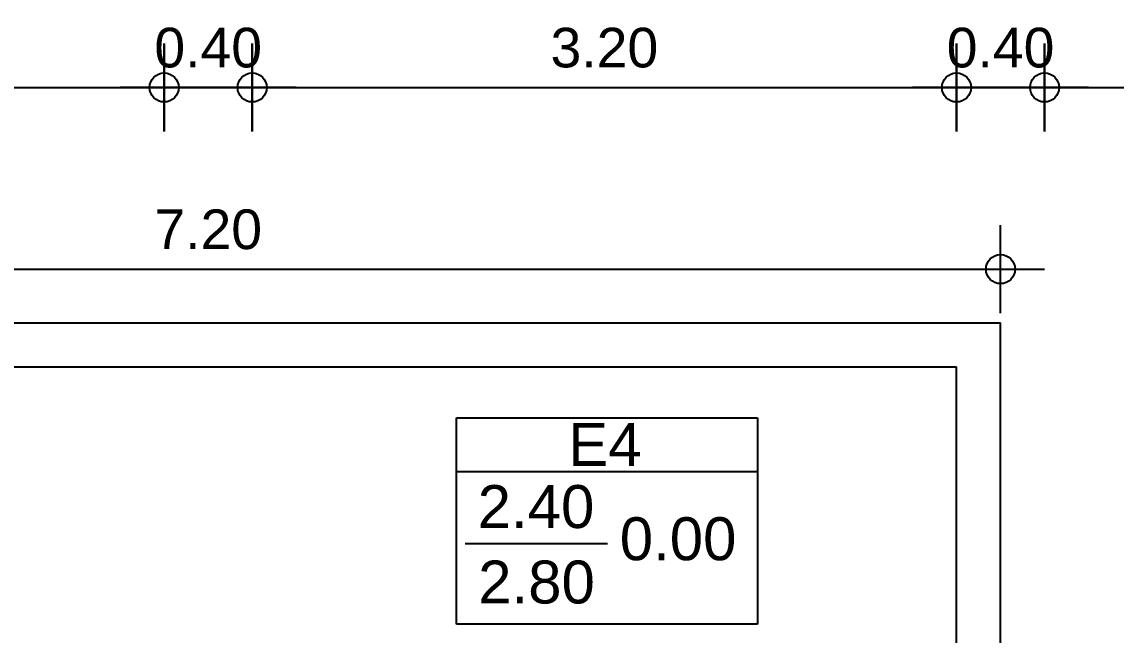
# Model space of a CAD drawing. Header units: metres. Extents: x -11 to 85, y -301 to 135.
# Drawn here: x 21.427 to 26.399, y -28.413 to -25.626 of the extents above; entities that cross this region are included whole.
import ezdxf

# ---------------------------------------------------------------- set-up
doc = ezdxf.new("R2010")
doc.units = ezdxf.units.M
doc.header["$LTSCALE"] = 0.036
doc.header["$PDMODE"] = 2
for name, color, linetype in [('arxitek borofos', 252, 'Continuous'), ('DIMBLK', 252, 'Continuous'), ('Epipla', 252, 'Continuous')]:
    doc.layers.add(name, color=color, linetype=linetype)
doc.styles.add('COMU-N', font='arial.ttf')
doc.styles.get("Standard").update_dxf_attribs({"font": 'arial.ttf'})
doc.dimstyles.new('CADWDOT', dxfattribs={"dimscale": 0.1, "dimtxt": 1.8, "dimasz": 0.08, "dimexe": 2, "dimexo": 0, "dimgap": 0.09, "dimtad": 0, "dimrnd": 0.001, "dimzin": 0, "dimdsep": 46, "dimtxsty": 'Standard', "dimblk1": 'ARTDIM', "dimblk2": 'ARTDIM', "dimsah": 1, "dimcen": 0.09, "dimdle": 0.05, "dimse1": 1, "dimse2": 1, "dimadec": 0, "dimazin": 0, "dimtfac": 1, "dimtmove": 0, "dimatfit": 3, "dimldrblk": 'ARTDIM', "dimfxl": 2, "dimtvp": 0.9999, "dimtolj": 1, "dimtzin": 0, "dimarcsym": 0})

# ---------------------------------------------------------------- blocks, each defined once
blk = doc.blocks.new('ARTDIM')
at = {"layer": 'DIMBLK'}
for p, q in [((0, -24.9975), (0, 24.9975)), ((-24.9975, 0), (24.9975, 0))]:
    blk.add_line(p, q, dxfattribs=at)
blk.add_circle((0, 0), 8.25, dxfattribs=at)
blk = doc.blocks.new('*D768')
at = {"layer": 'arxitek borofos', "color": 0, "lineweight": -2}
blk.add_line((18.9817, -25.9237), (22.0657, -25.9237), dxfattribs=at)
at = {"layer": 'Defpoints', "color": 0, "transparency": 16777216}
for p in [(22.0737, -25.9237), (18.9737, -27.0019), (22.0737, -27.0019)]:
    blk.add_point(p, dxfattribs=at)
at = {"layer": 'arxitek borofos', "color": 0, "lineweight": -2, "xscale": 0.008, "yscale": 0.008, "zscale": 0.008, "rotation": 180}
blk.add_blockref('ARTDIM', (18.9737, -25.9237), dxfattribs=at)
at = {"layer": 'arxitek borofos', "color": 0, "lineweight": -2, "xscale": 0.008, "yscale": 0.008, "zscale": 0.008}
blk.add_blockref('ARTDIM', (22.0737, -25.9237), dxfattribs=at)
at = {"layer": 'arxitek borofos', "color": 0, "insert": (20.5237, -25.7438), "char_height": 0.18, "attachment_point": 5}
blk.add_mtext('\\A1;3.10', dxfattribs=at)
blk = doc.blocks.new('*D769')
at = {"layer": 'arxitek borofos', "color": 0, "lineweight": -2}
blk.add_line((22.0817, -25.9237), (22.4657, -25.9237), dxfattribs=at)
at = {"layer": 'Defpoints', "color": 0, "transparency": 16777216}
for p in [(22.4737, -25.9237), (22.0737, -27.0019), (22.4737, -27.0019)]:
    blk.add_point(p, dxfattribs=at)
at = {"layer": 'arxitek borofos', "color": 0, "lineweight": -2, "xscale": 0.008, "yscale": 0.008, "zscale": 0.008, "rotation": 180}
blk.add_blockref('ARTDIM', (22.0737, -25.9237), dxfattribs=at)
at = {"layer": 'arxitek borofos', "color": 0, "lineweight": -2, "xscale": 0.008, "yscale": 0.008, "zscale": 0.008}
blk.add_blockref('ARTDIM', (22.4737, -25.9237), dxfattribs=at)
at = {"layer": 'arxitek borofos', "color": 0, "insert": (22.2737, -25.7438), "char_height": 0.18, "attachment_point": 5}
blk.add_mtext('\\A1;0.40', dxfattribs=at)
blk = doc.blocks.new('*D770')
at = {"layer": 'arxitek borofos', "color": 0, "lineweight": -2}
blk.add_line((22.4817, -25.9237), (25.6657, -25.9237), dxfattribs=at)
at = {"layer": 'Defpoints', "color": 0, "transparency": 16777216}
for p in [(25.6737, -25.9237), (22.4737, -27.0019), (25.6737, -27.0019)]:
    blk.add_point(p, dxfattribs=at)
at = {"layer": 'arxitek borofos', "color": 0, "lineweight": -2, "xscale": 0.008, "yscale": 0.008, "zscale": 0.008, "rotation": 180}
blk.add_blockref('ARTDIM', (22.4737, -25.9237), dxfattribs=at)
at = {"layer": 'arxitek borofos', "color": 0, "lineweight": -2, "xscale": 0.008, "yscale": 0.008, "zscale": 0.008}
blk.add_blockref('ARTDIM', (25.6737, -25.9237), dxfattribs=at)
at = {"layer": 'arxitek borofos', "color": 0, "insert": (24.0737, -25.7438), "char_height": 0.18, "attachment_point": 5}
blk.add_mtext('\\A1;3.20', dxfattribs=at)
blk = doc.blocks.new('*D771')
at = {"layer": 'arxitek borofos', "color": 0, "lineweight": -2}
blk.add_line((25.6817, -25.9237), (26.0657, -25.9237), dxfattribs=at)
at = {"layer": 'Defpoints', "color": 0, "transparency": 16777216}
for p in [(26.0737, -25.9237), (25.6737, -27.0019), (26.0737, -27.0019)]:
    blk.add_point(p, dxfattribs=at)
at = {"layer": 'arxitek borofos', "color": 0, "lineweight": -2, "xscale": 0.008, "yscale": 0.008, "zscale": 0.008, "rotation": 180}
blk.add_blockref('ARTDIM', (25.6737, -25.9237), dxfattribs=at)
at = {"layer": 'arxitek borofos', "color": 0, "lineweight": -2, "xscale": 0.008, "yscale": 0.008, "zscale": 0.008}
blk.add_blockref('ARTDIM', (26.0737, -25.9237), dxfattribs=at)
at = {"layer": 'arxitek borofos', "color": 0, "insert": (25.8737, -25.7438), "char_height": 0.18, "attachment_point": 5}
blk.add_mtext('\\A1;0.40', dxfattribs=at)
blk = doc.blocks.new('*D772')
at = {"layer": 'arxitek borofos', "color": 0, "lineweight": -2}
blk.add_line((26.0817, -25.9237), (29.2657, -25.9237), dxfattribs=at)
at = {"layer": 'Defpoints', "color": 0, "transparency": 16777216}
for p in [(29.2737, -25.9237), (26.0737, -27.0019), (29.2737, -27.0019)]:
    blk.add_point(p, dxfattribs=at)
at = {"layer": 'arxitek borofos', "color": 0, "lineweight": -2, "xscale": 0.008, "yscale": 0.008, "zscale": 0.008, "rotation": 180}
blk.add_blockref('ARTDIM', (26.0737, -25.9237), dxfattribs=at)
at = {"layer": 'arxitek borofos', "color": 0, "lineweight": -2, "xscale": 0.008, "yscale": 0.008, "zscale": 0.008}
blk.add_blockref('ARTDIM', (29.2737, -25.9237), dxfattribs=at)
at = {"layer": 'arxitek borofos', "color": 0, "insert": (27.6737, -25.7438), "char_height": 0.18, "attachment_point": 5}
blk.add_mtext('\\A1;3.20', dxfattribs=at)
blk = doc.blocks.new('A$C46B55638')
at = {"layer": 'Epipla'}
for p, q in [((3.9, 1.5), (11.1, 1.5)), ((11.1, 0), (11.1, 1.5)), ((4.1, 1.3), (10.9, 1.3)), ((10.9, 0), (10.9, 1.3))]:
    blk.add_line(p, q, dxfattribs=at)
blk = doc.blocks.new('*D971')
at = {"layer": 'arxitek borofos', "color": 0, "lineweight": -2}
blk.add_line((18.6817, -26.7495), (25.8657, -26.7495), dxfattribs=at)
at = {"layer": 'Defpoints', "color": 0, "transparency": 16777216}
for p in [(25.8737, -26.7495), (18.6737, -26.993), (25.8737, -26.993)]:
    blk.add_point(p, dxfattribs=at)
at = {"layer": 'arxitek borofos', "color": 0, "lineweight": -2, "xscale": 0.008, "yscale": 0.008, "zscale": 0.008, "rotation": 180}
blk.add_blockref('ARTDIM', (18.6737, -26.7495), dxfattribs=at)
at = {"layer": 'arxitek borofos', "color": 0, "lineweight": -2, "xscale": 0.008, "yscale": 0.008, "zscale": 0.008}
blk.add_blockref('ARTDIM', (25.8737, -26.7495), dxfattribs=at)
at = {"layer": 'arxitek borofos', "color": 0, "insert": (22.2737, -26.5695), "char_height": 0.18, "attachment_point": 5}
blk.add_mtext('\\A1;7.20', dxfattribs=at)

msp = doc.modelspace()

# ---------------------------------------------------------------- linework, layer by layer
at = {"layer": 'arxitek borofos'}
for p, q in [((23.4022, -28.363), (23.4022, -27.4254)), ((23.4022, -27.4254), (24.7696, -27.4254)), ((24.7696, -27.4254), (24.7696, -28.363)), ((24.7696, -27.6711), (23.4022, -27.6711)), ((23.4412, -27.9966), (24.0872, -27.9966)), ((24.7696, -28.363), (23.4022, -28.363))]:
    msp.add_line(p, q, dxfattribs=at)

# ---------------------------------------------------------------- block references
msp.add_blockref('A$C46B55638', (14.7737, -28.493), dxfattribs=at)

# ---------------------------------------------------------------- texts
at = {"layer": 'arxitek borofos', "style": 'COMU-N'}
for s, p in [('E4', (23.9096, -27.6438)), ('2.40', (23.4979, -27.9261)), ('0.00', (24.1435, -28.0723)), ('2.80', (23.5003, -28.2691))]:
    msp.add_text(s, height=0.195, dxfattribs=at).set_placement(p)

# ---------------------------------------------------------------- dimensions: what is measured, and where the dimension line sits
at = {"layer": 'arxitek borofos'}
for base, p1, p2, picture, middle in [((22.0737, -25.9237), (18.9737, -27.0019), (22.0737, -27.0019), '*D768', (20.5237, -25.7438)), ((25.6737, -25.9237), (22.4737, -27.0019), (25.6737, -27.0019), '*D770', (24.0737, -25.7438)), ((29.2737, -25.9237), (26.0737, -27.0019), (29.2737, -27.0019), '*D772', (27.6737, -25.7438)), ((25.8737, -26.7495), (18.6737, -26.993), (25.8737, -26.993), '*D971', (22.2737, -26.5695))]:
    dim = msp.add_linear_dim(base=base, p1=p1, p2=p2, dimstyle='CADWDOT', dxfattribs=at)
    dim.commit()
    dim.dimension.update_dxf_attribs({"geometry": picture, "text_midpoint": middle})
for base, p1, p2, picture, middle in [((22.4737, -25.9237), (22.0737, -27.0019), (22.4737, -27.0019), '*D769', (22.2737, -25.9237)), ((26.0737, -25.9237), (25.6737, -27.0019), (26.0737, -27.0019), '*D771', (25.8737, -25.9237))]:
    dim = msp.add_linear_dim(base=base, p1=p1, p2=p2, dimstyle='CADWDOT', dxfattribs=at)
    dim.commit()
    dim.dimension.update_dxf_attribs({"geometry": picture, "text_midpoint": middle, "dimtype": 160})

doc.saveas('drawing.dxf')
